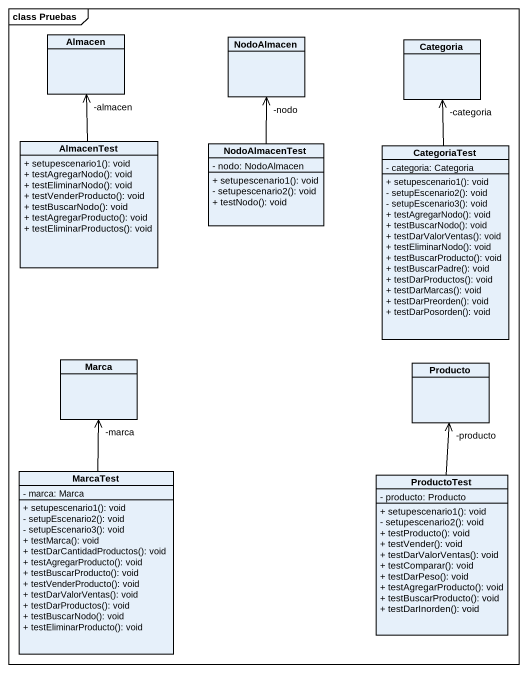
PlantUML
@startuml
mainframe class Pruebas
hide circle
hide empty members
skinparam classAttributeIconSize 0
class Almacen
class NodoAlmacen
class Categoria
class AlmacenTest {
  + setupescenario1(): void
  + testAgregarNodo(): void
  + testEliminarNodo(): void
  + testVenderProducto(): void
  + testBuscarNodo(): void
  + testAgregarProducto(): void
  + testEliminarProductos(): void
}
class NodoAlmacenTest {
  - nodo: NodoAlmacen
  + setupescenario1(): void
  - setupescenario2(): void
  + testNodo(): void
}
class CategoriaTest {
  - categoria: Categoria
  + setupescenario1(): void
  - setupEscenario2(): void
  - setupEscenario3(): void
  + testAgregarNodo(): void
  + testBuscarNodo(): void
  + testDarValorVentas(): void
  + testEliminarNodo(): void
  + testBuscarProducto(): void
  + testBuscarPadre(): void
  + testDarProductos(): void
  + testDarMarcas(): void
  + testDarPreorden(): void
  + testDarPosorden(): void
}
class Marca
class Producto
class MarcaTest {
  - marca: Marca
  + setupescenario1(): void
  - setupEscenario2(): void
  - setupEscenario3(): void
  + testMarca(): void
  + testDarCantidadProductos(): void
  + testAgregarProducto(): void
  + testBuscarProducto(): void
  + testVenderProducto(): void
  + testDarValorVentas(): void
  + testDarProductos(): void
  + testBuscarNodo(): void
  + testEliminarProducto(): void
}
class ProductoTest {
  - producto: Producto
  + setupescenario1(): void
  - setupescenario2(): void
  + testProducto(): void
  + testVender(): void
  + testDarValorVentas(): void
  + testComparar(): void
  + testDarPeso(): void
  + testAgregarProducto(): void
  + testBuscarProducto(): void
  + testDarInorden(): void
}
AlmacenTest -up-> "-almacen" Almacen
NodoAlmacenTest -up-> "-nodo" NodoAlmacen
CategoriaTest -up-> "-categoria" Categoria
MarcaTest -up-> "-marca" Marca
ProductoTest -up-> "-producto" Producto
@enduml
